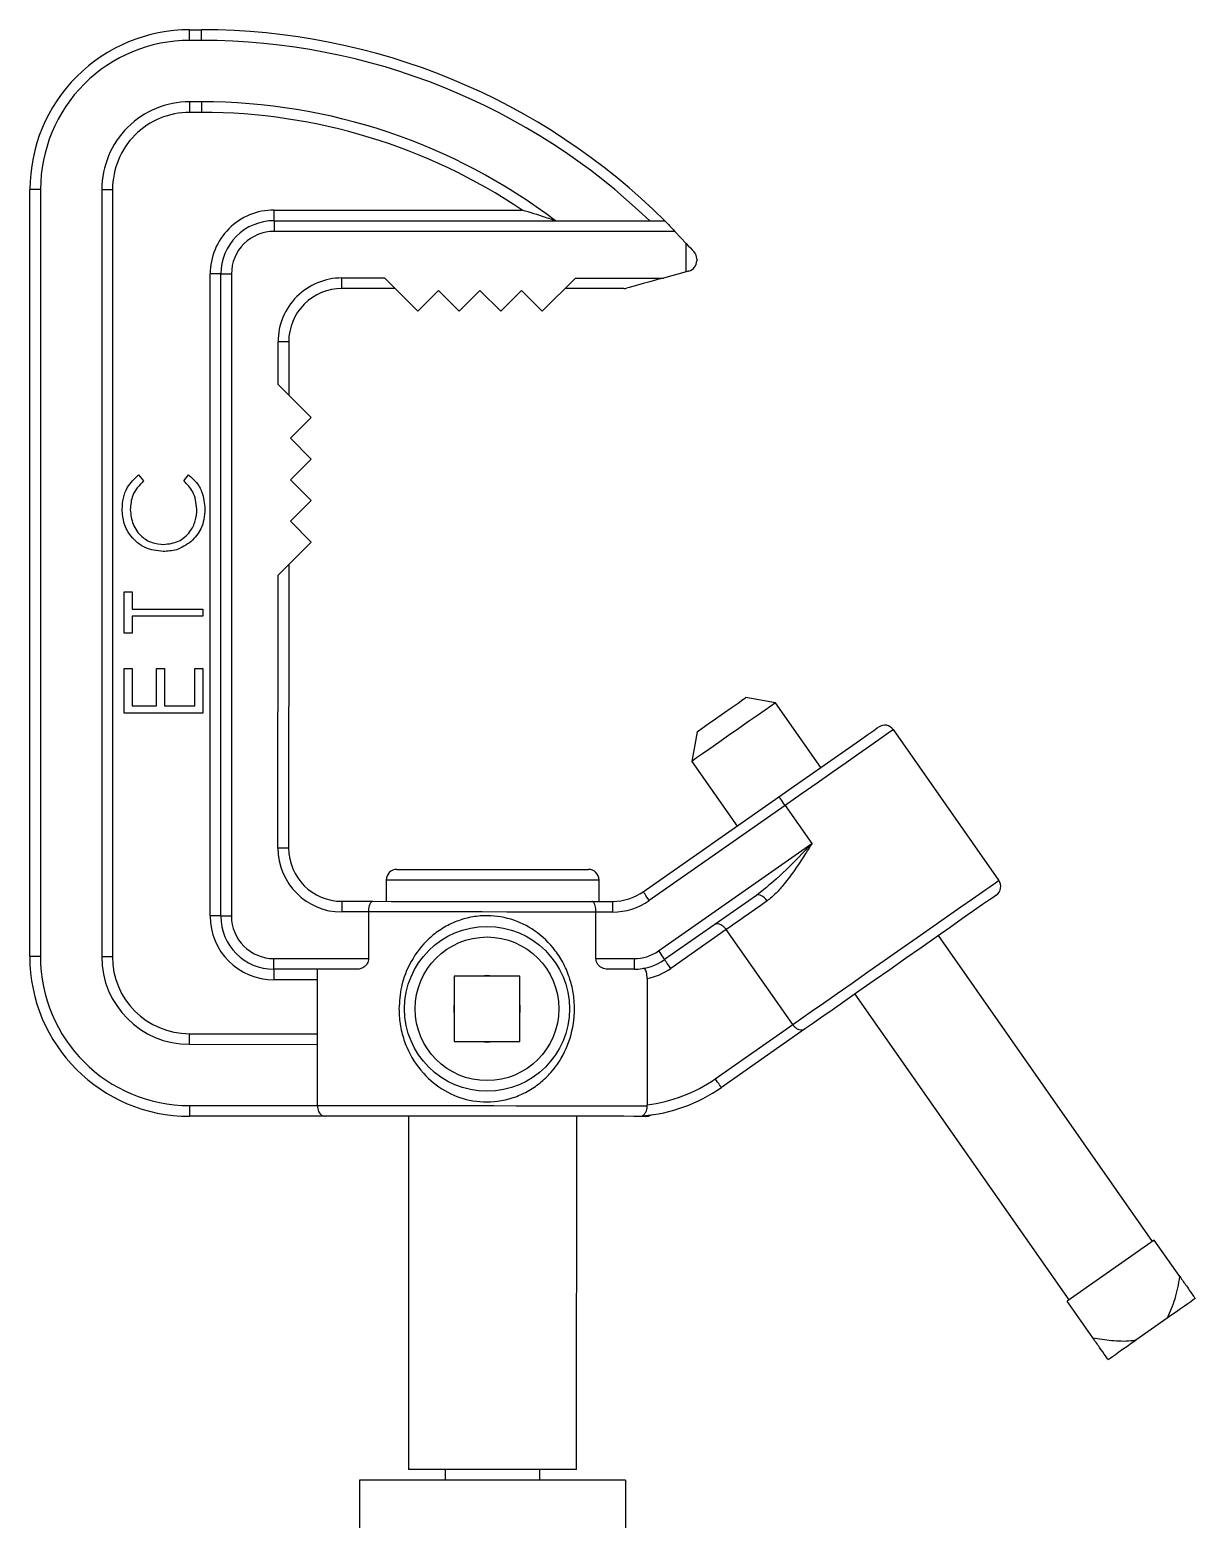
# Model space of a CAD drawing. Extents: x 12.3 to 108.7, y 1.1 to 80.4.
# Drawn here: x 16.99 to 22.47, y 41.22 to 48.21 of the extents above; entities that cross this region are included whole.
import ezdxf

# ---------------------------------------------------------------- set-up
doc = ezdxf.new("R2010")
doc.units = 0
doc.header["$MEASUREMENT"] = 0
doc.layers.add('OBJECT', color=7, linetype='CONTINUOUS')

msp = doc.modelspace()

# ---------------------------------------------------------------- linework, layer by layer
at = {"layer": 'OBJECT'}
for p, q in [((17.7425, 48.214), (17.7991, 48.214)), ((17.7991, 48.164), (17.7425, 48.164)), ((17.7991, 47.876), (17.7424, 47.876)), ((17.7991, 47.826), (17.7424, 47.826)), ((16.9917, 43.8591), (16.9924, 47.4641)), ((17.0424, 47.4641), (17.0417, 43.8591)), ((17.3304, 47.4641), (17.3297, 43.8591)), ((17.3804, 47.4641), (17.3797, 43.8591)), ((18.1393, 47.3669), (19.3054, 47.3667)), ((18.1393, 47.3169), (19.9757, 47.3166)), ((20.0226, 47.2666), (18.1393, 47.2669)), ((20.0226, 47.2666), (20.0753, 47.2104)), ((20.0753, 47.0768), (20.0753, 47.2104)), ((20.1253, 47.1373), (20.1253, 47.1287)), ((17.8388, 44.05), (17.8393, 47.067)), ((17.8888, 44.05), (17.8893, 47.067)), ((17.9393, 47.067), (17.9388, 44.05)), ((18.4583, 47.0479), (18.6583, 47.0478)), ((18.6583, 47.0478), (18.8143, 46.8918)), ((19.3993, 46.8917), (19.5553, 47.0477)), ((19.5553, 47.0477), (19.9698, 47.0476)), ((20.0753, 47.0768), (19.9698, 47.0476)), ((18.7083, 46.9978), (18.4583, 46.9979)), ((18.8143, 46.8918), (18.9118, 46.9893)), ((18.9118, 46.9893), (19.0093, 46.8918)), ((19.0093, 46.8918), (19.1068, 46.9893)), ((19.1068, 46.9893), (19.2043, 46.8918)), ((19.2043, 46.8918), (19.3018, 46.9892)), ((19.3018, 46.9892), (19.3993, 46.8917)), ((19.7824, 46.9977), (19.5053, 46.9977)), ((18.1582, 46.5479), (18.1582, 46.7479)), ((18.2082, 46.7479), (18.2082, 46.4979)), ((18.3142, 46.3919), (18.1582, 46.5479)), ((18.2167, 46.2944), (18.3142, 46.3919)), ((18.3141, 46.1969), (18.2167, 46.2944)), ((18.2166, 46.0994), (18.3141, 46.1969)), ((17.5032, 46.123), (17.5255, 46.094)), ((17.7152, 46.0939), (17.7372, 46.123)), ((18.3141, 46.0019), (18.2166, 46.0994)), ((18.2166, 45.9044), (18.3141, 46.0019)), ((18.3141, 45.8069), (18.2166, 45.9044)), ((18.158, 45.6509), (18.3141, 45.8069)), ((18.2081, 45.7009), (18.2078, 44.3689)), ((18.1578, 44.3689), (18.158, 45.6509)), ((17.4352, 45.3783), (17.4352, 45.5728)), ((17.4352, 45.5728), (17.4732, 45.5728)), ((17.4732, 45.5728), (17.4732, 45.4921)), ((17.4732, 45.4921), (17.8052, 45.4921)), ((17.8052, 45.4921), (17.8052, 45.4589)), ((17.8052, 45.4589), (17.4732, 45.4589)), ((17.4732, 45.4589), (17.4732, 45.3783)), ((17.4732, 45.3783), (17.4352, 45.3783)), ((17.4351, 45.0036), (17.4352, 45.2123)), ((17.4352, 45.2123), (17.4731, 45.2123)), ((17.4731, 45.2123), (17.4731, 45.0368)), ((17.5869, 45.0367), (17.587, 45.2122)), ((17.587, 45.2122), (17.6249, 45.2122)), ((17.6249, 45.2122), (17.6249, 45.0367)), ((17.7672, 45.0367), (17.7672, 45.2122)), ((17.7672, 45.2122), (17.8052, 45.2122)), ((17.8052, 45.2122), (17.8051, 45.0035)), ((20.4955, 45.0519), (20.3563, 45.0765)), ((17.8051, 45.0035), (17.4351, 45.0036)), ((17.4731, 45.0368), (17.5869, 45.0367)), ((17.6249, 45.0367), (17.7672, 45.0367)), ((20.7083, 44.7479), (20.4955, 45.0519)), ((20.1269, 44.9159), (20.1023, 44.7766)), ((21.5445, 44.2176), (21.0491, 44.9255)), ((20.1023, 44.7766), (20.315, 44.4727)), ((19.8738, 44.1638), (20.5116, 44.6103)), ((20.5403, 44.5694), (19.9025, 44.1229)), ((20.5403, 44.5694), (20.6659, 44.3899)), ((19.9456, 43.8858), (20.6659, 44.3899)), ((18.6663, 44.2188), (18.6663, 44.1188)), ((19.6663, 44.1187), (19.6663, 44.2187)), ((18.4578, 44.1189), (18.6027, 44.1189)), ((19.6329, 44.1187), (19.7304, 44.1187)), ((20.4059, 44.1469), (19.9743, 43.8448)), ((18.5838, 44.0689), (18.4578, 44.0689)), ((18.5838, 44.0689), (18.5838, 43.8499)), ((19.6517, 43.8497), (19.6517, 44.0687)), ((19.7304, 44.0687), (19.6517, 44.0687)), ((20.2635, 43.9862), (20.003, 43.8039)), ((20.576, 43.5397), (20.2635, 43.9862)), ((22.2669, 42.5212), (21.2611, 43.9582)), ((18.1387, 43.8499), (18.5838, 43.8499)), ((19.6517, 43.8497), (19.8309, 43.8496)), ((18.5306, 43.7999), (18.1387, 43.7999)), ((18.3431, 43.7499), (18.1387, 43.7499)), ((18.3431, 43.4469), (18.3431, 43.7999)), ((19.2939, 43.7677), (18.9859, 43.7678)), ((18.9859, 43.7678), (18.9859, 43.4598)), ((19.2939, 43.4597), (19.2939, 43.7677)), ((19.8309, 43.7996), (19.7049, 43.7997)), ((19.8923, 43.756), (19.8922, 43.1634)), ((20.8678, 43.6829), (21.8736, 42.246)), ((20.2123, 43.2852), (20.576, 43.5397)), ((17.7417, 43.497), (18.3431, 43.4969)), ((18.9859, 43.4598), (19.2939, 43.4597)), ((20.6314, 43.5175), (20.241, 43.2442)), ((17.7417, 43.447), (18.3431, 43.4469)), ((18.343, 43.1589), (18.3431, 43.4469)), ((17.7416, 43.159), (18.343, 43.1589)), ((19.8923, 43.1586), (19.8922, 43.1634)), ((18.3796, 43.1089), (17.7416, 43.109)), ((18.7711, 43.1088), (18.7708, 41.4488)), ((19.5608, 41.4487), (19.5611, 43.1087)), ((22.2751, 42.527), (21.8654, 42.2402)), ((22.3952, 42.3553), (22.2751, 42.527)), ((21.9856, 42.0686), (21.8654, 42.2402)), ((22.3361, 42.1608), (22.1886, 42.0575)), ((18.9433, 41.4488), (18.9433, 41.3988)), ((19.3883, 41.3987), (19.3883, 41.4487)), ((19.7908, 41.3987), (18.5408, 41.3989))]:
    msp.add_line(p, q, dxfattribs=at)
at = {"layer": 'OBJECT', "flags": 128}
for points in [[(17.7425, 48.164), (17.7425, 48.1738), (17.7425, 48.1831), (17.7425, 48.1918), (17.7425, 48.1994), (17.7425, 48.2056), (17.7425, 48.2102), (17.7425, 48.213), (17.7425, 48.214)], [(17.7991, 48.164), (17.7991, 48.1737), (17.7991, 48.1831), (17.7991, 48.1918), (17.7991, 48.1993), (17.7991, 48.2056), (17.7991, 48.2102), (17.7991, 48.213), (17.7991, 48.214)], [(17.7424, 47.876), (17.7424, 47.875), (17.7424, 47.8722), (17.7424, 47.8676), (17.7424, 47.8614), (17.7424, 47.8538), (17.7424, 47.8451), (17.7424, 47.8358), (17.7424, 47.826)], [(17.7991, 47.876), (17.7991, 47.875), (17.7991, 47.8722), (17.7991, 47.8676), (17.7991, 47.8613), (17.7991, 47.8538), (17.7991, 47.8451), (17.7991, 47.8357), (17.7991, 47.826)], [(17.0424, 47.4641), (17.0326, 47.4641), (17.0232, 47.4641), (17.0146, 47.4641), (17.007, 47.4641), (17.0008, 47.4641), (16.9962, 47.4641), (16.9933, 47.4641), (16.9924, 47.4641)], [(17.3304, 47.4641), (17.3313, 47.4641), (17.3342, 47.4641), (17.3388, 47.4641), (17.345, 47.4641), (17.3526, 47.4641), (17.3612, 47.4641), (17.3706, 47.4641), (17.3804, 47.4641)], [(18.1393, 47.3169), (18.1393, 47.3179), (18.1393, 47.3207), (18.1393, 47.3254), (18.1393, 47.3316), (18.1393, 47.3392), (18.1393, 47.3478), (18.1393, 47.3572), (18.1393, 47.3669)], [(18.1393, 47.3169), (18.1393, 47.316), (18.1393, 47.3131), (18.1393, 47.3085), (18.1393, 47.3023), (18.1393, 47.2947), (18.1393, 47.2861), (18.1393, 47.2767), (18.1393, 47.2669)], [(19.9757, 47.3166), (19.9764, 47.3159), (19.9785, 47.3136), (19.9819, 47.3099), (19.9866, 47.3049), (19.9924, 47.2988), (19.9991, 47.2916), (20.0065, 47.2837), (20.0144, 47.2753), (20.0226, 47.2666)], [(20.0753, 47.2104), (20.0855, 47.1996), (20.0952, 47.1892), (20.1041, 47.1797), (20.1118, 47.1715)], [(17.8893, 47.067), (17.8883, 47.067), (17.8855, 47.067), (17.8809, 47.067), (17.8746, 47.067), (17.8671, 47.067), (17.8584, 47.067), (17.849, 47.067), (17.8393, 47.067)], [(17.8893, 47.067), (17.8902, 47.067), (17.8931, 47.067), (17.8977, 47.067), (17.9039, 47.067), (17.9115, 47.067), (17.9202, 47.067), (17.9295, 47.067), (17.9393, 47.067)], [(18.4583, 46.9979), (18.4583, 46.9988), (18.4583, 47.0017), (18.4583, 47.0063), (18.4583, 47.0125), (18.4583, 47.0201), (18.4583, 47.0287), (18.4583, 47.0381), (18.4583, 47.0479)], [(19.9698, 47.0476), (19.9365, 47.0384), (19.9042, 47.0295), (19.8743, 47.0212), (19.8476, 47.0138), (19.8251, 47.0076), (19.8076, 47.0028), (19.7957, 46.9995)], [(20.0886, 47.0805), (20.0842, 47.0793), (20.0798, 47.078), (20.0753, 47.0768)], [(18.2082, 46.7479), (18.2073, 46.7479), (18.2044, 46.7479), (18.1998, 46.7479), (18.1936, 46.7479), (18.186, 46.7479), (18.1774, 46.7479), (18.168, 46.7479), (18.1582, 46.7479)], [(20.1269, 44.9159), (20.1331, 44.9203), (20.151, 44.9328), (20.1788, 44.9523), (20.2134, 44.9765), (20.251, 45.0028), (20.2876, 45.0284), (20.3192, 45.0506), (20.3424, 45.0668), (20.3547, 45.0754), (20.3563, 45.0765)], [(20.4955, 45.0519), (20.4898, 45.0479), (20.473, 45.0361), (20.4461, 45.0173), (20.4106, 44.9924), (20.3686, 44.9631), (20.3226, 44.9309), (20.2752, 44.8977), (20.2292, 44.8655), (20.1872, 44.8361), (20.1517, 44.8113), (20.1248, 44.7924), (20.108, 44.7806), (20.1023, 44.7766)], [(20.5116, 44.6103), (20.5848, 44.6615), (20.6562, 44.7115), (20.724, 44.759), (20.7866, 44.8028), (20.8424, 44.8419), (20.8901, 44.8752), (20.9284, 44.9021), (20.9565, 44.9217), (20.9737, 44.9337), (20.9794, 44.9378)], [(21.0491, 44.9255), (21.0476, 44.9245), (21.0363, 44.9165), (21.0139, 44.9008), (20.9809, 44.8778), (20.9381, 44.8478), (20.8864, 44.8116), (20.8269, 44.77), (20.7611, 44.7239), (20.6903, 44.6743), (20.6161, 44.6224), (20.5403, 44.5694)], [(20.5403, 44.5694), (20.5347, 44.5774), (20.5293, 44.585), (20.5244, 44.5921), (20.52, 44.5983), (20.5165, 44.6034), (20.5138, 44.6072), (20.5122, 44.6095), (20.5116, 44.6103)], [(18.2078, 44.3689), (18.2069, 44.3689), (18.204, 44.3689), (18.1994, 44.3689), (18.1932, 44.3689), (18.1856, 44.3689), (18.177, 44.3689), (18.1676, 44.3689), (18.1578, 44.3689)], [(18.7163, 44.2688), (18.7235, 44.2688), (18.745, 44.2688), (18.78, 44.2688), (18.8274, 44.2688), (18.8857, 44.2688), (18.9531, 44.2688), (19.0273, 44.2688), (19.1059, 44.2688), (19.1865, 44.2688), (19.2664, 44.2687), (19.3432, 44.2687), (19.4142, 44.2687), (19.4773, 44.2687), (19.5304, 44.2687), (19.5717, 44.2687), (19.6001, 44.2687), (19.6145, 44.2687), (19.6163, 44.2687)], [(19.6663, 44.2187), (19.6645, 44.2187), (19.6502, 44.2187), (19.6219, 44.2187), (19.5806, 44.2187), (19.5273, 44.2187), (19.4636, 44.2187), (19.3914, 44.2187), (19.3127, 44.2187), (19.2298, 44.2187), (19.1451, 44.2188), (19.061, 44.2188), (18.9799, 44.2188), (18.9041, 44.2188), (18.836, 44.2188), (18.7773, 44.2188), (18.7298, 44.2188), (18.6949, 44.2188), (18.6735, 44.2188), (18.6663, 44.2188)], [(19.9025, 44.1229), (19.8969, 44.1309), (19.8915, 44.1386), (19.8865, 44.1456), (19.8822, 44.1519), (19.8786, 44.1569), (19.876, 44.1607), (19.8743, 44.1631), (19.8738, 44.1638)], [(20.576, 43.5397), (20.6146, 43.5667), (20.663, 43.6006), (20.72, 43.6405), (20.7844, 43.6856), (20.8547, 43.7348), (20.9292, 43.787), (21.0062, 43.8409), (21.0839, 43.8952), (21.1605, 43.9488), (21.2341, 44.0004), (21.3031, 44.0487), (21.3659, 44.0926), (21.421, 44.1312), (21.4671, 44.1635), (21.5032, 44.1887), (21.5283, 44.2063), (21.542, 44.2158), (21.5445, 44.2176)], [(18.4578, 44.1189), (18.4578, 44.1179), (18.4578, 44.1151), (18.4578, 44.1105), (18.4578, 44.1042), (18.4578, 44.0967), (18.4578, 44.088), (18.4578, 44.0786), (18.4578, 44.0689)], [(18.6027, 44.1189), (18.6917, 44.1188), (18.79, 44.1188), (18.8952, 44.1188), (19.0053, 44.1188), (19.1178, 44.1188), (19.2303, 44.1187), (19.3403, 44.1187), (19.4456, 44.1187), (19.5438, 44.1187), (19.6329, 44.1187)], [(19.7304, 44.0687), (19.7304, 44.0784), (19.7304, 44.0878), (19.7304, 44.0964), (19.7304, 44.104), (19.7304, 44.1102), (19.7304, 44.1149), (19.7304, 44.1177), (19.7304, 44.1187)], [(20.456, 44.121), (20.4256, 44.0997), (20.3968, 44.0795), (20.3696, 44.0605), (20.3442, 44.0427), (20.3208, 44.0263), (20.2995, 44.0114), (20.2804, 43.998), (20.2635, 43.9862)], [(20.456, 44.121), (20.45, 44.1287), (20.4434, 44.1355), (20.4365, 44.1412), (20.4295, 44.1455), (20.4226, 44.1484), (20.4163, 44.1495), (20.4106, 44.149), (20.4059, 44.1469)], [(21.5322, 44.148), (21.5316, 44.1476), (21.5219, 44.1408), (21.5007, 44.1259), (21.4685, 44.1034), (21.4261, 44.0737), (21.3746, 44.0376), (21.3152, 43.9961), (21.2495, 43.9501), (21.1792, 43.9009), (21.106, 43.8496), (21.0317, 43.7976), (20.9582, 43.7462), (20.8874, 43.6967), (20.8211, 43.6503), (20.761, 43.6081), (20.7084, 43.5714), (20.6649, 43.5409), (20.6314, 43.5175)], [(17.8888, 44.05), (17.8878, 44.05), (17.885, 44.05), (17.8803, 44.05), (17.8741, 44.05), (17.8666, 44.05), (17.8579, 44.05), (17.8485, 44.05), (17.8388, 44.05)], [(17.8888, 44.05), (17.8897, 44.05), (17.8926, 44.05), (17.8972, 44.05), (17.9034, 44.05), (17.911, 44.05), (17.9196, 44.05), (17.929, 44.05), (17.9388, 44.05)], [(19.6517, 44.0687), (19.5585, 44.0687), (19.4563, 44.0687), (19.3473, 44.0687), (19.2337, 44.0687), (19.1178, 44.0688), (19.0018, 44.0688), (18.8882, 44.0688), (18.7793, 44.0688), (18.6771, 44.0688), (18.5838, 44.0689)], [(19.9456, 43.8858), (19.9512, 43.8778), (19.9566, 43.8701), (19.9616, 43.863), (19.9659, 43.8568), (19.9695, 43.8517), (19.9721, 43.848), (19.9738, 43.8456), (19.9743, 43.8448)], [(17.0417, 43.8591), (17.032, 43.8591), (17.0226, 43.8591), (17.014, 43.8591), (17.0064, 43.8591), (17.0002, 43.8591), (16.9955, 43.8591), (16.9927, 43.8591), (16.9917, 43.8591)], [(17.3297, 43.8591), (17.3307, 43.8591), (17.3335, 43.8591), (17.3382, 43.8591), (17.3444, 43.8591), (17.352, 43.8591), (17.3606, 43.8591), (17.37, 43.8591), (17.3797, 43.8591)], [(18.1387, 43.7999), (18.1387, 43.8009), (18.1387, 43.8037), (18.1387, 43.8084), (18.1387, 43.8146), (18.1387, 43.8222), (18.1387, 43.8308), (18.1387, 43.8402), (18.1387, 43.8499)], [(19.8309, 43.8496), (19.8309, 43.8399), (19.8309, 43.8305), (19.8309, 43.8219), (19.8309, 43.8143), (19.8309, 43.8081), (19.8309, 43.8035), (19.8309, 43.8006), (19.8309, 43.7996)], [(20.003, 43.8039), (19.9974, 43.8119), (19.992, 43.8195), (19.987, 43.8266), (19.9827, 43.8328), (19.9791, 43.8379), (19.9765, 43.8417), (19.9749, 43.844), (19.9743, 43.8448)], [(18.1387, 43.7999), (18.1387, 43.799), (18.1387, 43.7961), (18.1387, 43.7915), (18.1387, 43.7853), (18.1387, 43.7777), (18.1387, 43.7691), (18.1387, 43.7597), (18.1387, 43.7499)], [(17.7417, 43.447), (17.7417, 43.448), (17.7417, 43.4508), (17.7417, 43.4554), (17.7417, 43.4616), (17.7417, 43.4692), (17.7417, 43.4779), (17.7417, 43.4872), (17.7417, 43.497)], [(20.241, 43.2442), (20.2405, 43.245), (20.2388, 43.2473), (20.2362, 43.2511), (20.2326, 43.2562), (20.2283, 43.2624), (20.2233, 43.2695), (20.2179, 43.2772), (20.2123, 43.2852)], [(17.7416, 43.159), (17.7416, 43.1492), (17.7416, 43.1399), (17.7416, 43.1312), (17.7416, 43.1236), (17.7416, 43.1174), (17.7416, 43.1128), (17.7416, 43.11), (17.7416, 43.109)], [(18.343, 43.1589), (18.3842, 43.1589), (18.4379, 43.1589), (18.5032, 43.1589), (18.5789, 43.1589), (18.6638, 43.1588), (18.7564, 43.1588), (18.8552, 43.1588), (18.9584, 43.1588), (19.0643, 43.1588), (19.1712, 43.1588), (19.2771, 43.1587), (19.3803, 43.1587), (19.479, 43.1587), (19.5716, 43.1587), (19.6565, 43.1587), (19.7322, 43.1587), (19.7974, 43.1587), (19.8511, 43.1586), (19.8923, 43.1586)], [(19.8866, 43.1086), (19.8818, 43.1086), (19.8628, 43.1086), (19.8298, 43.1086), (19.7834, 43.1087), (19.7245, 43.1087), (19.6542, 43.1087), (19.5738, 43.1087), (19.4848, 43.1087), (19.389, 43.1087), (19.288, 43.1087), (19.1838, 43.1088), (19.0784, 43.1088), (18.9737, 43.1088), (18.8717, 43.1088), (18.7743, 43.1088), (18.6834, 43.1088), (18.6007, 43.1089), (18.5277, 43.1089), (18.4657, 43.1089), (18.4161, 43.1089), (18.3796, 43.1089)], [(22.4672, 42.2525), (22.4578, 42.246), (22.4461, 42.2378), (22.4322, 42.2281), (22.4163, 42.2169), (22.3985, 42.2044), (22.379, 42.1908), (22.3581, 42.1762), (22.3361, 42.1608)], [(22.0575, 41.9658), (22.0669, 41.9723), (22.0785, 41.9805), (22.0925, 41.9902), (22.1084, 42.0014), (22.1262, 42.0139), (22.1457, 42.0275), (22.1666, 42.0421), (22.1886, 42.0575)], [(19.5608, 41.4487), (19.5537, 41.4487), (19.5325, 41.4487), (19.4981, 41.4487), (19.4517, 41.4487), (19.3949, 41.4487), (19.3299, 41.4487), (19.259, 41.4487), (19.1846, 41.4488), (19.1096, 41.4488), (19.0366, 41.4488), (18.9683, 41.4488), (18.9072, 41.4488), (18.8553, 41.4488), (18.8147, 41.4488), (18.7868, 41.4488), (18.7726, 41.4488), (18.7708, 41.4488)], [(18.5408, 41.3989), (18.5408, 41.3914), (18.5408, 41.3691), (18.5408, 41.3322), (18.5408, 41.2812), (18.5408, 41.2168), (18.5408, 41.1397), (18.5408, 41.0869)], [(19.7908, 41.3987), (19.7908, 41.3912), (19.7908, 41.3689), (19.7908, 41.332), (19.7908, 41.281), (19.7908, 41.2166), (19.7908, 41.1395), (19.7908, 41.0867)]]:
    msp.add_lwpolyline(points, dxfattribs=at)
at = {"layer": 'OBJECT'}
for radius in [0.3875, 0.3375]:
    msp.add_circle((19.1399, 43.6138), radius, dxfattribs=at)
for centre, radius, start, end in [((17.7424, 47.464), 0.75, 89.99019, 179.99019), ((17.7424, 47.464), 0.7, 89.99019, 179.99019), ((17.7986, 45.1245), 3.0895, 45.19742, 89.99019), ((17.7986, 45.1245), 3.0395, 46.1549, 89.99019), ((17.7424, 47.464), 0.412, 89.99019, 179.99019), ((17.7986, 45.1245), 2.7515, 52.81925, 89.99019), ((17.7424, 47.464), 0.362, 89.99019, 179.99019), ((17.7986, 45.1245), 2.7015, 56.09848, 89.99019), ((18.1393, 47.0669), 0.3, 89.99019, 179.99019), ((18.1393, 47.0669), 0.25, 89.99019, 179.99019), ((18.1393, 47.0669), 0.2, 89.99019, 179.99019), ((20.0753, 47.1373), 0.05, 359.99019, 43.16882), ((20.0753, 47.1287), 0.05, 285.46216, 359.99019), ((18.4582, 46.7479), 0.3, 89.99019, 179.99019), ((18.4582, 46.7479), 0.25, 89.99019, 179.99019), ((19.7824, 47.0477), 0.05, 269.99019, 285.46216), ((21.0081, 44.8968), 0.05, 34.99019, 124.99019), ((18.4578, 44.3689), 0.3, 179.99019, 269.99019), ((18.4578, 44.3689), 0.25, 179.99019, 269.99019), ((18.7163, 44.2188), 0.05, 89.99019, 179.99019), ((19.6163, 44.2187), 0.05, 359.99019, 89.99019), ((19.7304, 44.3687), 0.25, 269.99019, 304.99019), ((21.5036, 44.189), 0.05, 304.99019, 34.99019), ((19.7304, 44.3687), 0.3, 269.99019, 304.99019), ((18.1388, 44.0499), 0.3, 179.99019, 269.99019), ((18.1388, 44.0499), 0.25, 179.99019, 269.99019), ((18.1388, 44.0499), 0.2, 179.99019, 269.99019), ((19.8309, 44.0496), 0.2, 269.99019, 304.99019), ((17.7417, 43.859), 0.75, 179.99019, 269.99019), ((17.7417, 43.859), 0.7, 179.99019, 269.99019), ((17.7417, 43.859), 0.412, 179.99019, 269.99019), ((17.7417, 43.859), 0.362, 179.99019, 269.99019), ((19.8309, 44.0496), 0.25, 269.99019, 304.99019), ((19.1399, 43.6138), 0.156, 80.8057, 99.17469), ((19.8309, 44.0496), 0.3, 281.80498, 304.99019), ((19.1399, 43.6138), 0.156, 170.8057, 189.17469), ((19.1399, 43.6138), 0.156, 350.8057, 9.17469), ((19.1399, 43.6138), 0.156, 260.8057, 279.17469), ((19.8109, 43.8586), 0.7, 276.66807, 304.99019), ((19.8109, 43.8586), 0.75, 274.66035, 304.99019), ((19.8866, 43.1586), 0.05, 269.99019, 298.60198)]:
    msp.add_arc(centre, radius, start, end, dxfattribs=at)
for points, knots in [([(19.4614, 47.3167), (19.4612, 47.3168), (19.4607, 47.317), (19.4558, 47.3186), (19.4412, 47.3235), (19.3911, 47.3401), (19.3421, 47.3556), (19.3055, 47.3667), (19.3054, 47.3667)], [0, 0, 0, 0, 0.034211, 0.076781, 0.150365, 0.36204, 0.997911, 1, 1, 1, 1]), ([(17.4258, 45.9616), (17.4269, 45.9789), (17.429, 46.0136), (17.4506, 46.0731), (17.4833, 46.1041), (17.5032, 46.123)], [0, 0, 0, 0, 0.280839, 0.561442, 1, 1, 1, 1]), ([(17.7372, 46.123), (17.7503, 46.1116), (17.7764, 46.0887), (17.8078, 46.0339), (17.8121, 45.9892), (17.8148, 45.962)], [0, 0, 0, 0, 0.280394, 0.560816, 1, 1, 1, 1]), ([(17.5255, 46.094), (17.5055, 46.0726), (17.4698, 46.0342), (17.4656, 45.9824), (17.4638, 45.9595)], [0, 0, 0, 0, 0.5583934, 1, 1, 1, 1]), ([(17.7768, 45.9618), (17.7734, 45.9904), (17.7671, 46.0416), (17.7311, 46.0779), (17.7152, 46.0939)], [0, 0, 0, 0, 0.5587752, 1, 1, 1, 1]), ([(17.6181, 45.7625), (17.5891, 45.7659), (17.5311, 45.7727), (17.4676, 45.8274), (17.4309, 45.8933), (17.4275, 45.9388), (17.4258, 45.9616)], [0, 0, 0, 0, 0.2795104, 0.5590782, 0.7793731, 1, 1, 1, 1]), ([(17.4638, 45.9595), (17.4665, 45.9359), (17.4719, 45.8887), (17.512, 45.8336), (17.5648, 45.8007), (17.602, 45.7974), (17.6207, 45.7957)], [0, 0, 0, 0, 0.2798645, 0.5595348, 0.7796741, 1, 1, 1, 1]), ([(17.6207, 45.7957), (17.6446, 45.7985), (17.6925, 45.8041), (17.744, 45.8505), (17.7729, 45.9055), (17.7755, 45.943), (17.7768, 45.9618)], [0, 0, 0, 0, 0.279431, 0.558929, 0.779287, 1, 1, 1, 1]), ([(17.8148, 45.962), (17.812, 45.9293), (17.8071, 45.8708), (17.7675, 45.8282), (17.7501, 45.8094)], [0, 0, 0, 0, 0.559804, 1, 1, 1, 1]), ([(17.7501, 45.8094), (17.7277, 45.7941), (17.6876, 45.7667), (17.6394, 45.7638), (17.6181, 45.7625)], [0, 0, 0, 0, 0.559019, 1, 1, 1, 1]), ([(20.6659, 44.3899), (20.6657, 44.3897), (20.6507, 44.3743), (20.5958, 44.3179), (20.5123, 44.2313), (20.4373, 44.1719), (20.4059, 44.1469)], [0, 0, 0, 0, 0.002856, 0.178548, 0.654944, 1, 1, 1, 1]), ([(20.6659, 44.3899), (20.6657, 44.3897), (20.6544, 44.3718), (20.6279, 44.33), (20.5858, 44.2656), (20.5413, 44.2052), (20.4988, 44.1552), (20.4703, 44.1324), (20.456, 44.121)], [0, 0, 0, 0, 0.002751, 0.176454, 0.413069, 0.649434, 0.824953, 1, 1, 1, 1]), ([(18.5838, 44.0689), (18.584, 44.0742), (18.5844, 44.0849), (18.5873, 44.0993), (18.5916, 44.1106), (18.597, 44.1174), (18.6008, 44.1188), (18.6027, 44.1189), (18.6027, 44.1189)], [0, 0, 0, 0, 0.197773, 0.395367, 0.598086, 0.812873, 0.995765, 1, 1, 1, 1]), ([(19.6517, 44.0687), (19.6516, 44.074), (19.6512, 44.0848), (19.6483, 44.0991), (19.6439, 44.1105), (19.6386, 44.1172), (19.6347, 44.1187), (19.6329, 44.1187), (19.6329, 44.1187)], [0, 0, 0, 0, 0.197768, 0.395366, 0.598083, 0.812872, 0.995764, 1, 1, 1, 1]), ([(18.7263, 43.6138), (18.7286, 43.6487), (18.7338, 43.7268), (18.7801, 43.8426), (18.8488, 43.9313), (18.9231, 43.9893), (18.9868, 44.0229), (19.0556, 44.0445), (19.1445, 44.0556), (19.254, 44.0409), (19.371, 43.9836), (19.4514, 43.9057), (19.5024, 43.8245), (19.5312, 43.7547), (19.5482, 43.6803), (19.5523, 43.6156), (19.5465, 43.5292), (19.5183, 43.425), (19.4564, 43.3282), (19.3897, 43.2641), (19.33, 43.2237), (19.2625, 43.1941), (19.1717, 43.1729), (19.058, 43.1773), (18.9358, 43.2251), (18.8319, 43.31), (18.7685, 43.4099), (18.7372, 43.5047), (18.7273, 43.5662), (18.7265, 43.603), (18.7263, 43.6138)], [0, 0, 0, 0, 0.038557, 0.086259, 0.13774, 0.164848, 0.19284, 0.21832, 0.244777, 0.291561, 0.338409, 0.390219, 0.418636, 0.447907, 0.475254, 0.503564, 0.519256, 0.571194, 0.622135, 0.649326, 0.677297, 0.704216, 0.732173, 0.78088, 0.827066, 0.87637, 0.931346, 0.959206, 0.987982, 1, 1, 1, 1]), ([(20.2635, 43.9862), (20.2604, 43.9902), (20.2542, 43.998), (20.2431, 44.0066), (20.2314, 44.0122), (20.2195, 44.0139), (20.2127, 44.0117), (20.2097, 44.0096), (20.2096, 44.0095)], [0, 0, 0, 0, 0.175268, 0.350113, 0.535651, 0.748677, 0.996489, 1, 1, 1, 1]), ([(18.5838, 43.8499), (18.5834, 43.8456), (18.5826, 43.837), (18.5764, 43.8241), (18.5649, 43.8111), (18.5485, 43.8017), (18.5363, 43.8004), (18.5306, 43.7999)], [0, 0, 0, 0, 0.132534, 0.264233, 0.462927, 0.75021, 1, 1, 1, 1]), ([(19.7049, 43.7997), (19.6971, 43.8007), (19.6835, 43.8025), (19.667, 43.8143), (19.6572, 43.8271), (19.6524, 43.8389), (19.6519, 43.8464), (19.6517, 43.8497)], [0, 0, 0, 0, 0.339642, 0.594764, 0.767037, 0.899947, 1, 1, 1, 1]), ([(19.8923, 43.756), (19.8922, 43.7613), (19.8918, 43.7719), (19.8892, 43.786), (19.8851, 43.7965), (19.8797, 43.803), (19.8755, 43.8032), (19.8733, 43.8033)], [0, 0, 0, 0, 0.198059, 0.396406, 0.589181, 0.783036, 1, 1, 1, 1]), ([(20.6314, 43.5175), (20.6314, 43.5174), (20.6279, 43.515), (20.6205, 43.5125), (20.6081, 43.514), (20.5964, 43.5195), (20.5853, 43.528), (20.5791, 43.5358), (20.576, 43.5397)], [0, 0, 0, 0, 0.003391, 0.262708, 0.472043, 0.654496, 0.827053, 1, 1, 1, 1]), ([(18.343, 43.1589), (18.3433, 43.154), (18.3439, 43.1443), (18.3484, 43.1313), (18.3553, 43.1202), (18.3652, 43.1118), (18.3737, 43.1091), (18.3788, 43.1089), (18.3795, 43.1089), (18.3796, 43.1089)], [0, 0, 0, 0, 0.165081, 0.329705, 0.505295, 0.712024, 0.95859, 0.996742, 1, 1, 1, 1]), ([(19.8719, 43.1111), (19.8715, 43.1111), (19.8706, 43.1112), (19.8721, 43.1124), (19.878, 43.1165), (19.8856, 43.1261), (19.8909, 43.1402), (19.8924, 43.1515), (19.8923, 43.1575), (19.8923, 43.1586)], [0, 0, 0, 0, 0.060686, 0.121036, 0.287632, 0.556103, 0.771103, 0.956543, 1, 1, 1, 1]), ([(22.3361, 42.1608), (22.3494, 42.1908), (22.377, 42.2532), (22.389, 42.3204), (22.3952, 42.3553)], [0, 0, 0, 0, 0.480505, 1, 1, 1, 1]), ([(22.3952, 42.3553), (22.4055, 42.3406), (22.429, 42.307), (22.4534, 42.2721), (22.4647, 42.256), (22.4672, 42.2525)], [0, 0, 0, 0, 0.376952, 0.863752, 1, 1, 1, 1]), ([(21.9856, 42.0686), (22.015, 42.0638), (22.0743, 42.0542), (22.1428, 42.0514), (22.1807, 42.0565), (22.1886, 42.0575)], [0, 0, 0, 0, 0.438721, 0.883111, 1, 1, 1, 1]), ([(22.0575, 41.9658), (22.0537, 41.9712), (22.0426, 41.9872), (22.0181, 42.0221), (21.9965, 42.053), (21.9856, 42.0686)], [0, 0, 0, 0, 0.2056668, 0.6001074, 1, 1, 1, 1])]:
    msp.add_open_spline(points, degree=3, knots=knots, dxfattribs=at)

doc.saveas('drawing.dxf')
